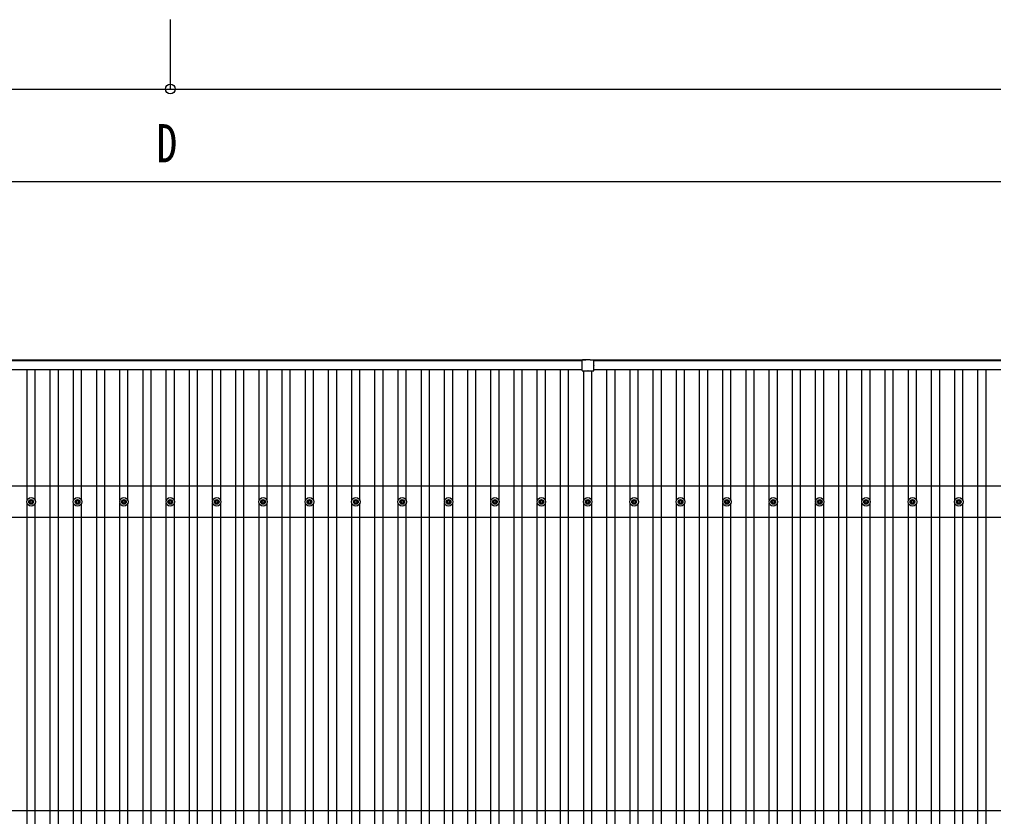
# Model space of a CAD drawing. Units: millimetres, scale not verified. Extents: x -21025 to 21025, y -14850 to 14850.
# Drawn here: x -10949 to -6749, y 3755 to 7193 of the extents above; entities that cross this region are included whole.
import ezdxf
from ezdxf.enums import TextEntityAlignment as Align

# ---------------------------------------------------------------- set-up
doc = ezdxf.new("R2010")
doc.units = ezdxf.units.MM
doc.header["$LTSCALE"] = 60
for name, color, linetype in [('0-5_YKK_13', 4, 'Continuous'), ('0-6_YKK_A1', 4, 'Continuous'), ('0-7_YKK_D', 6, 'Continuous')]:
    doc.layers.add(name, color=color, linetype=linetype)
doc.styles.add('ＭＳ ゴシック', font='')
doc.styles.get('ＭＳ ゴシック').set_extended_font_data('MS Gothic')

msp = doc.modelspace()

# ---------------------------------------------------------------- linework, layer by layer
at = {"layer": '0-5_YKK_13'}
for p, q in [((-8522.4, 5701.92), (-8522.4, 5723.52)), ((-8507.4, 5724.52), (-8521.4, 5724.52)), ((-8507.4, 5726.02), (-8487.4, 5726.02)), ((-8507.4, 5724.52), (-8507.4, 5726.02)), ((-8487.4, 5724.52), (-8487.4, 5726.02)), ((-8487.4, 5724.52), (-8473.4, 5724.52)), ((-8472.4, 5701.92), (-8472.4, 5723.52)), ((-8522.4, 5678.52), (-8522.4, 5701.12)), ((-8521.4, 5677.52), (-8497.8, 5677.52)), ((-8497, 5677.52), (-8473.4, 5677.52)), ((-8472.4, 5678.52), (-8472.4, 5701.12)), ((-10908.4, 5114.09), (-10903.99, 5114.09)), ((-10908.4, 5110.59), (-10903.99, 5110.59)), ((-10900.15, 5122.33), (-10900.15, 5117.92)), ((-10900.15, 5106.75), (-10900.15, 5102.34)), ((-10896.65, 5122.33), (-10896.65, 5117.92)), ((-10896.65, 5106.75), (-10896.65, 5102.34)), ((-10892.82, 5114.09), (-10888.41, 5114.09)), ((-10892.82, 5110.59), (-10888.41, 5110.59)), ((-10708.4, 5114.09), (-10703.99, 5114.09)), ((-10708.4, 5110.59), (-10703.99, 5110.59)), ((-10700.15, 5122.33), (-10700.15, 5117.92)), ((-10700.15, 5106.75), (-10700.15, 5102.34)), ((-10696.65, 5122.33), (-10696.65, 5117.92)), ((-10696.65, 5106.75), (-10696.65, 5102.34)), ((-10692.82, 5114.09), (-10688.41, 5114.09)), ((-10692.82, 5110.59), (-10688.41, 5110.59)), ((-10508.4, 5114.09), (-10503.99, 5114.09)), ((-10508.4, 5110.59), (-10503.99, 5110.59)), ((-10500.15, 5122.33), (-10500.15, 5117.92)), ((-10500.15, 5106.75), (-10500.15, 5102.34)), ((-10496.65, 5122.33), (-10496.65, 5117.92)), ((-10496.65, 5106.75), (-10496.65, 5102.34)), ((-10492.82, 5114.09), (-10488.41, 5114.09)), ((-10492.82, 5110.59), (-10488.41, 5110.59)), ((-10308.4, 5114.09), (-10303.99, 5114.09)), ((-10308.4, 5110.59), (-10303.99, 5110.59)), ((-10300.15, 5122.33), (-10300.15, 5117.92)), ((-10300.15, 5106.75), (-10300.15, 5102.34)), ((-10296.65, 5122.33), (-10296.65, 5117.92)), ((-10296.65, 5106.75), (-10296.65, 5102.34)), ((-10292.82, 5114.09), (-10288.41, 5114.09)), ((-10292.82, 5110.59), (-10288.41, 5110.59)), ((-10108.4, 5114.09), (-10103.99, 5114.09)), ((-10108.4, 5110.59), (-10103.99, 5110.59)), ((-10100.15, 5122.33), (-10100.15, 5117.92)), ((-10100.15, 5106.75), (-10100.15, 5102.34)), ((-10096.65, 5122.33), (-10096.65, 5117.92)), ((-10096.65, 5106.75), (-10096.65, 5102.34)), ((-10092.82, 5114.09), (-10088.41, 5114.09)), ((-10092.82, 5110.59), (-10088.41, 5110.59)), ((-9908.4, 5114.09), (-9903.99, 5114.09)), ((-9908.4, 5110.59), (-9903.99, 5110.59)), ((-9900.15, 5122.33), (-9900.15, 5117.92)), ((-9900.15, 5106.75), (-9900.15, 5102.34)), ((-9896.65, 5122.33), (-9896.65, 5117.92)), ((-9896.65, 5106.75), (-9896.65, 5102.34)), ((-9892.82, 5114.09), (-9888.41, 5114.09)), ((-9892.82, 5110.59), (-9888.41, 5110.59)), ((-9708.4, 5114.09), (-9703.99, 5114.09)), ((-9708.4, 5110.59), (-9703.99, 5110.59)), ((-9700.15, 5122.33), (-9700.15, 5117.92)), ((-9700.15, 5106.75), (-9700.15, 5102.34)), ((-9696.65, 5122.33), (-9696.65, 5117.92)), ((-9696.65, 5106.75), (-9696.65, 5102.34)), ((-9692.82, 5114.09), (-9688.41, 5114.09)), ((-9692.82, 5110.59), (-9688.41, 5110.59)), ((-9508.4, 5114.09), (-9503.99, 5114.09)), ((-9508.4, 5110.59), (-9503.99, 5110.59)), ((-9500.15, 5122.33), (-9500.15, 5117.92)), ((-9500.15, 5106.75), (-9500.15, 5102.34)), ((-9496.65, 5122.33), (-9496.65, 5117.92)), ((-9496.65, 5106.75), (-9496.65, 5102.34)), ((-9492.82, 5114.09), (-9488.41, 5114.09)), ((-9492.82, 5110.59), (-9488.41, 5110.59)), ((-9308.4, 5114.09), (-9303.99, 5114.09)), ((-9308.4, 5110.59), (-9303.99, 5110.59)), ((-9300.15, 5122.33), (-9300.15, 5117.92)), ((-9300.15, 5106.75), (-9300.15, 5102.34)), ((-9296.65, 5122.33), (-9296.65, 5117.92)), ((-9296.65, 5106.75), (-9296.65, 5102.34)), ((-9292.82, 5114.09), (-9288.41, 5114.09)), ((-9292.82, 5110.59), (-9288.41, 5110.59)), ((-9108.4, 5114.09), (-9103.99, 5114.09)), ((-9108.4, 5110.59), (-9103.99, 5110.59)), ((-9100.15, 5122.33), (-9100.15, 5117.92)), ((-9100.15, 5106.75), (-9100.15, 5102.34)), ((-9096.65, 5122.33), (-9096.65, 5117.92)), ((-9096.65, 5106.75), (-9096.65, 5102.34)), ((-9092.82, 5114.09), (-9088.41, 5114.09)), ((-9092.82, 5110.59), (-9088.41, 5110.59)), ((-8908.4, 5114.09), (-8903.99, 5114.09)), ((-8908.4, 5110.59), (-8903.99, 5110.59)), ((-8900.15, 5122.33), (-8900.15, 5117.92)), ((-8900.15, 5106.75), (-8900.15, 5102.34)), ((-8896.65, 5122.33), (-8896.65, 5117.92)), ((-8896.65, 5106.75), (-8896.65, 5102.34)), ((-8892.82, 5114.09), (-8888.41, 5114.09)), ((-8892.82, 5110.59), (-8888.41, 5110.59)), ((-8708.4, 5114.09), (-8703.99, 5114.09)), ((-8708.4, 5110.59), (-8703.99, 5110.59)), ((-8700.15, 5122.33), (-8700.15, 5117.92)), ((-8700.15, 5106.75), (-8700.15, 5102.34)), ((-8696.65, 5122.33), (-8696.65, 5117.92)), ((-8696.65, 5106.75), (-8696.65, 5102.34)), ((-8692.82, 5114.09), (-8688.41, 5114.09)), ((-8692.82, 5110.59), (-8688.41, 5110.59)), ((-8508.4, 5114.09), (-8503.99, 5114.09)), ((-8508.4, 5110.59), (-8503.99, 5110.59)), ((-8500.15, 5122.33), (-8500.15, 5117.92)), ((-8500.15, 5106.75), (-8500.15, 5102.34)), ((-8496.65, 5122.33), (-8496.65, 5117.92)), ((-8496.65, 5106.75), (-8496.65, 5102.34)), ((-8492.82, 5114.09), (-8488.41, 5114.09)), ((-8492.82, 5110.59), (-8488.41, 5110.59)), ((-8308.4, 5114.09), (-8303.99, 5114.09)), ((-8308.4, 5110.59), (-8303.99, 5110.59)), ((-8300.15, 5122.33), (-8300.15, 5117.92)), ((-8300.15, 5106.75), (-8300.15, 5102.34)), ((-8296.65, 5122.33), (-8296.65, 5117.92)), ((-8296.65, 5106.75), (-8296.65, 5102.34)), ((-8292.82, 5114.09), (-8288.41, 5114.09)), ((-8292.82, 5110.59), (-8288.41, 5110.59)), ((-8108.4, 5114.09), (-8103.99, 5114.09)), ((-8108.4, 5110.59), (-8103.99, 5110.59)), ((-8100.15, 5122.33), (-8100.15, 5117.92)), ((-8100.15, 5106.75), (-8100.15, 5102.34)), ((-8096.65, 5122.33), (-8096.65, 5117.92)), ((-8096.65, 5106.75), (-8096.65, 5102.34)), ((-8092.82, 5114.09), (-8088.41, 5114.09)), ((-8092.82, 5110.59), (-8088.41, 5110.59)), ((-7908.4, 5114.09), (-7903.99, 5114.09)), ((-7908.4, 5110.59), (-7903.99, 5110.59)), ((-7900.15, 5122.33), (-7900.15, 5117.92)), ((-7900.15, 5106.75), (-7900.15, 5102.34)), ((-7896.65, 5122.33), (-7896.65, 5117.92)), ((-7896.65, 5106.75), (-7896.65, 5102.34)), ((-7892.82, 5114.09), (-7888.41, 5114.09)), ((-7892.82, 5110.59), (-7888.41, 5110.59)), ((-7708.4, 5114.09), (-7703.99, 5114.09)), ((-7708.4, 5110.59), (-7703.99, 5110.59)), ((-7700.15, 5122.33), (-7700.15, 5117.92)), ((-7700.15, 5106.75), (-7700.15, 5102.34)), ((-7696.65, 5122.33), (-7696.65, 5117.92)), ((-7696.65, 5106.75), (-7696.65, 5102.34)), ((-7692.82, 5114.09), (-7688.41, 5114.09)), ((-7692.82, 5110.59), (-7688.41, 5110.59)), ((-7508.4, 5114.09), (-7503.99, 5114.09)), ((-7508.4, 5110.59), (-7503.99, 5110.59)), ((-7500.15, 5122.33), (-7500.15, 5117.92)), ((-7500.15, 5106.75), (-7500.15, 5102.34)), ((-7496.65, 5122.33), (-7496.65, 5117.92)), ((-7496.65, 5106.75), (-7496.65, 5102.34)), ((-7492.82, 5114.09), (-7488.41, 5114.09)), ((-7492.82, 5110.59), (-7488.41, 5110.59)), ((-7308.4, 5114.09), (-7303.99, 5114.09)), ((-7308.4, 5110.59), (-7303.99, 5110.59)), ((-7300.15, 5122.33), (-7300.15, 5117.92)), ((-7300.15, 5106.75), (-7300.15, 5102.34)), ((-7296.65, 5122.33), (-7296.65, 5117.92)), ((-7296.65, 5106.75), (-7296.65, 5102.34)), ((-7292.82, 5114.09), (-7288.41, 5114.09)), ((-7292.82, 5110.59), (-7288.41, 5110.59)), ((-7108.4, 5114.09), (-7103.99, 5114.09)), ((-7108.4, 5110.59), (-7103.99, 5110.59)), ((-7100.15, 5122.33), (-7100.15, 5117.92)), ((-7100.15, 5106.75), (-7100.15, 5102.34)), ((-7096.65, 5122.33), (-7096.65, 5117.92)), ((-7096.65, 5106.75), (-7096.65, 5102.34)), ((-7092.82, 5114.09), (-7088.41, 5114.09)), ((-7092.82, 5110.59), (-7088.41, 5110.59)), ((-6908.4, 5114.09), (-6903.99, 5114.09)), ((-6908.4, 5110.59), (-6903.99, 5110.59)), ((-6900.15, 5122.33), (-6900.15, 5117.92)), ((-6900.15, 5106.75), (-6900.15, 5102.34)), ((-6896.65, 5122.33), (-6896.65, 5117.92)), ((-6896.65, 5106.75), (-6896.65, 5102.34)), ((-6892.82, 5114.09), (-6888.41, 5114.09)), ((-6892.82, 5110.59), (-6888.41, 5110.59))]:
    msp.add_line(p, q, dxfattribs=at)
for centre, radius in [((-10898.4, 5112.34), 18.25), ((-10698.4, 5112.34), 18.25), ((-10498.4, 5112.34), 18.25), ((-10298.4, 5112.34), 18.25), ((-10098.4, 5112.34), 18.25), ((-9898.4, 5112.34), 18.25), ((-9698.4, 5112.34), 18.25), ((-9498.4, 5112.34), 18.25), ((-9298.4, 5112.34), 18.25), ((-9098.4, 5112.34), 18.25), ((-8898.4, 5112.34), 18.25), ((-8698.4, 5112.34), 18.25), ((-8498.4, 5112.34), 18.25), ((-8298.4, 5112.34), 18.25), ((-8098.4, 5112.34), 18.25), ((-7898.4, 5112.34), 18.25), ((-7698.4, 5112.34), 18.25), ((-7498.4, 5112.34), 18.25), ((-7298.4, 5112.34), 18.25), ((-7098.4, 5112.34), 18.25), ((-6898.4, 5112.34), 18.25), ((-10898.4, 5112.34), 10.15), ((-10898.4, 5112.34), 5.85), ((-10898.4, 5112.34), 5.25), ((-10698.4, 5112.34), 10.15), ((-10698.4, 5112.34), 5.85), ((-10698.4, 5112.34), 5.25), ((-10498.4, 5112.34), 10.15), ((-10498.4, 5112.34), 5.85), ((-10498.4, 5112.34), 5.25), ((-10298.4, 5112.34), 10.15), ((-10298.4, 5112.34), 5.85), ((-10298.4, 5112.34), 5.25), ((-10098.4, 5112.34), 10.15), ((-10098.4, 5112.34), 5.85), ((-10098.4, 5112.34), 5.25), ((-9898.4, 5112.34), 10.15), ((-9898.4, 5112.34), 5.85), ((-9898.4, 5112.34), 5.25), ((-9698.4, 5112.34), 10.15), ((-9698.4, 5112.34), 5.85), ((-9698.4, 5112.34), 5.25), ((-9498.4, 5112.34), 10.15), ((-9498.4, 5112.34), 5.85), ((-9498.4, 5112.34), 5.25), ((-9298.4, 5112.34), 10.15), ((-9298.4, 5112.34), 5.85), ((-9298.4, 5112.34), 5.25), ((-9098.4, 5112.34), 10.15), ((-9098.4, 5112.34), 5.85), ((-9098.4, 5112.34), 5.25), ((-8898.4, 5112.34), 10.15), ((-8898.4, 5112.34), 5.85), ((-8898.4, 5112.34), 5.25), ((-8698.4, 5112.34), 10.15), ((-8698.4, 5112.34), 5.85), ((-8698.4, 5112.34), 5.25), ((-8498.4, 5112.34), 10.15), ((-8498.4, 5112.34), 5.85), ((-8498.4, 5112.34), 5.25), ((-8298.4, 5112.34), 10.15), ((-8298.4, 5112.34), 5.85), ((-8298.4, 5112.34), 5.25), ((-8098.4, 5112.34), 10.15), ((-8098.4, 5112.34), 5.85), ((-8098.4, 5112.34), 5.25), ((-7898.4, 5112.34), 10.15), ((-7898.4, 5112.34), 5.85), ((-7898.4, 5112.34), 5.25), ((-7698.4, 5112.34), 10.15), ((-7698.4, 5112.34), 5.85), ((-7698.4, 5112.34), 5.25), ((-7498.4, 5112.34), 10.15), ((-7498.4, 5112.34), 5.85), ((-7498.4, 5112.34), 5.25), ((-7298.4, 5112.34), 10.15), ((-7298.4, 5112.34), 5.85), ((-7298.4, 5112.34), 5.25), ((-7098.4, 5112.34), 10.15), ((-7098.4, 5112.34), 5.85), ((-7098.4, 5112.34), 5.25), ((-6898.4, 5112.34), 10.15), ((-6898.4, 5112.34), 5.85), ((-6898.4, 5112.34), 5.25)]:
    msp.add_circle(centre, radius, dxfattribs=at)
for centre, radius, start, end in [((-8521.4, 5723.52), 1, 90, 179.99999), ((-8473.4, 5723.52), 1, 0, 90), ((-8522.7, 5701.52), 0.5, 306.8699, 53.1301), ((-8521.4, 5678.52), 1, 179.99999, 270), ((-8497.4, 5677.22), 0.5, 36.8699, 143.1301), ((-8473.4, 5678.52), 1, 270, 0), ((-8472.1, 5701.52), 0.5, 126.8699, 233.1301)]:
    msp.add_arc(centre, radius, start, end, dxfattribs=at)
at = {"layer": '0-6_YKK_A1'}
for p, q in [((-12088.4, 5725.52), (-8507.4, 5725.52)), ((-8522.4, 5720.73), (-12073.4, 5720.73)), ((-8487.4, 5725.52), (-2480.1, 5725.52)), ((-2480.1, 5720.73), (-8472.4, 5720.73)), ((-12073.4, 5682.73), (-8522.4, 5682.73)), ((-10915.9, 5117.52), (-10915.9, 5682.73)), ((-10880.9, 5117.51), (-10880.9, 5682.73)), ((-10815.9, 341.72), (-10815.9, 5682.73)), ((-10780.9, 341.72), (-10780.9, 5682.73)), ((-10715.9, 5117.52), (-10715.9, 5682.73)), ((-10680.9, 5117.51), (-10680.9, 5682.73)), ((-10615.9, 341.72), (-10615.9, 5682.73)), ((-10580.9, 341.72), (-10580.9, 5682.73)), ((-10515.9, 5117.52), (-10515.9, 5682.73)), ((-10480.9, 5117.51), (-10480.9, 5682.73)), ((-10415.9, 341.72), (-10415.9, 5682.73)), ((-10380.9, 341.72), (-10380.9, 5682.73)), ((-10315.9, 5117.52), (-10315.9, 5682.73)), ((-10280.9, 5117.51), (-10280.9, 5682.73)), ((-10215.9, 341.72), (-10215.9, 5682.73)), ((-10180.9, 341.72), (-10180.9, 5682.73)), ((-10115.9, 5117.52), (-10115.9, 5682.73)), ((-10080.9, 5117.51), (-10080.9, 5682.73)), ((-10015.9, 341.72), (-10015.9, 5682.73)), ((-9980.9, 341.72), (-9980.9, 5682.73)), ((-9915.9, 5117.52), (-9915.9, 5682.73)), ((-9880.9, 5117.51), (-9880.9, 5682.73)), ((-9815.9, 341.72), (-9815.9, 5682.73)), ((-9780.9, 341.72), (-9780.9, 5682.73)), ((-9715.9, 5117.52), (-9715.9, 5682.73)), ((-9680.9, 5117.51), (-9680.9, 5682.73)), ((-9615.9, 341.72), (-9615.9, 5682.73)), ((-9580.9, 341.72), (-9580.9, 5682.73)), ((-9515.9, 5117.52), (-9515.9, 5682.73)), ((-9480.9, 5117.51), (-9480.9, 5682.73)), ((-9415.9, 341.72), (-9415.9, 5682.73)), ((-9380.9, 341.72), (-9380.9, 5682.73)), ((-9315.9, 5117.52), (-9315.9, 5682.73)), ((-9280.9, 5117.51), (-9280.9, 5682.73)), ((-9215.9, 341.72), (-9215.9, 5682.73)), ((-9180.9, 341.72), (-9180.9, 5682.73)), ((-9115.9, 5117.52), (-9115.9, 5682.73)), ((-9080.9, 5117.51), (-9080.9, 5682.73)), ((-9015.9, 341.72), (-9015.9, 5682.73)), ((-8980.9, 341.72), (-8980.9, 5682.73)), ((-8915.9, 5117.52), (-8915.9, 5682.73)), ((-8880.9, 5117.51), (-8880.9, 5682.73)), ((-8815.9, 341.72), (-8815.9, 5682.73)), ((-8780.9, 341.72), (-8780.9, 5682.73)), ((-8715.9, 5117.52), (-8715.9, 5682.73)), ((-8680.9, 5117.51), (-8680.9, 5682.73)), ((-8615.9, 341.72), (-8615.9, 5682.73)), ((-8580.9, 341.72), (-8580.9, 5682.73)), ((-8515.9, 5117.52), (-8515.9, 5677.52)), ((-8480.9, 5117.51), (-8480.9, 5677.52)), ((-8472.4, 5682.73), (-2475.4, 5682.73)), ((-8415.9, 341.72), (-8415.9, 5682.73)), ((-8380.9, 341.72), (-8380.9, 5682.73)), ((-8315.9, 5117.52), (-8315.9, 5682.73)), ((-8280.9, 5117.51), (-8280.9, 5682.73)), ((-8215.9, 341.72), (-8215.9, 5682.73)), ((-8180.9, 341.72), (-8180.9, 5682.73)), ((-8115.9, 5117.52), (-8115.9, 5682.73)), ((-8080.9, 5117.51), (-8080.9, 5682.73)), ((-8015.9, 341.72), (-8015.9, 5682.73)), ((-7980.9, 341.72), (-7980.9, 5682.73)), ((-7915.9, 5117.52), (-7915.9, 5682.73)), ((-7880.9, 5117.51), (-7880.9, 5682.73)), ((-7815.9, 341.72), (-7815.9, 5682.73)), ((-7780.9, 341.72), (-7780.9, 5682.73)), ((-7715.9, 5117.52), (-7715.9, 5682.73)), ((-7680.9, 5117.51), (-7680.9, 5682.73)), ((-7615.9, 341.72), (-7615.9, 5682.73)), ((-7580.9, 341.72), (-7580.9, 5682.73)), ((-7515.9, 5117.52), (-7515.9, 5682.73)), ((-7480.9, 5117.51), (-7480.9, 5682.73)), ((-7415.9, 341.72), (-7415.9, 5682.73)), ((-7380.9, 341.72), (-7380.9, 5682.73)), ((-7315.9, 5117.52), (-7315.9, 5682.73)), ((-7280.9, 5117.51), (-7280.9, 5682.73)), ((-7215.9, 341.72), (-7215.9, 5682.73)), ((-7180.9, 341.72), (-7180.9, 5682.73)), ((-7115.9, 5117.52), (-7115.9, 5682.73)), ((-7080.9, 5117.51), (-7080.9, 5682.73)), ((-7015.9, 341.72), (-7015.9, 5682.73)), ((-6980.9, 341.72), (-6980.9, 5682.73)), ((-6915.9, 5117.52), (-6915.9, 5682.73)), ((-6880.9, 5117.51), (-6880.9, 5682.73)), ((-6815.9, 341.72), (-6815.9, 5682.73)), ((-6780.9, 341.72), (-6780.9, 5682.73)), ((-2498.4, 5179.34), (-18098.4, 5179.34)), ((-10915.9, 3717.52), (-10915.9, 5107.15)), ((-10880.9, 3717.51), (-10880.9, 5107.17)), ((-10715.9, 3717.52), (-10715.9, 5107.15)), ((-10680.9, 3717.51), (-10680.9, 5107.17)), ((-10515.9, 3717.52), (-10515.9, 5107.15)), ((-10480.9, 3717.51), (-10480.9, 5107.17)), ((-10315.9, 3717.52), (-10315.9, 5107.15)), ((-10280.9, 3717.51), (-10280.9, 5107.17)), ((-10115.9, 3717.52), (-10115.9, 5107.15)), ((-10080.9, 3717.51), (-10080.9, 5107.17)), ((-9915.9, 3717.52), (-9915.9, 5107.15)), ((-9880.9, 3717.51), (-9880.9, 5107.17)), ((-9715.9, 3717.52), (-9715.9, 5107.15)), ((-9680.9, 3717.51), (-9680.9, 5107.17)), ((-9515.9, 3717.52), (-9515.9, 5107.15)), ((-9480.9, 3717.51), (-9480.9, 5107.17)), ((-9315.9, 3717.52), (-9315.9, 5107.15)), ((-9280.9, 3717.51), (-9280.9, 5107.17)), ((-9115.9, 3717.52), (-9115.9, 5107.15)), ((-9080.9, 3717.51), (-9080.9, 5107.17)), ((-8915.9, 3717.52), (-8915.9, 5107.15)), ((-8880.9, 3717.51), (-8880.9, 5107.17)), ((-8715.9, 3717.52), (-8715.9, 5107.15)), ((-8680.9, 3717.51), (-8680.9, 5107.17)), ((-8515.9, 3717.52), (-8515.9, 5107.15)), ((-8480.9, 3717.51), (-8480.9, 5107.17)), ((-8315.9, 3717.52), (-8315.9, 5107.15)), ((-8280.9, 3717.51), (-8280.9, 5107.17)), ((-8115.9, 3717.52), (-8115.9, 5107.15)), ((-8080.9, 3717.51), (-8080.9, 5107.17)), ((-7915.9, 3717.52), (-7915.9, 5107.15)), ((-7880.9, 3717.51), (-7880.9, 5107.17)), ((-7715.9, 3717.52), (-7715.9, 5107.15)), ((-7680.9, 3717.51), (-7680.9, 5107.17)), ((-7515.9, 3717.52), (-7515.9, 5107.15)), ((-7480.9, 3717.51), (-7480.9, 5107.17)), ((-7315.9, 3717.52), (-7315.9, 5107.15)), ((-7280.9, 3717.51), (-7280.9, 5107.17)), ((-7115.9, 3717.52), (-7115.9, 5107.15)), ((-7080.9, 3717.51), (-7080.9, 5107.17)), ((-6915.9, 3717.52), (-6915.9, 5107.15)), ((-6880.9, 3717.51), (-6880.9, 5107.17)), ((-2498.4, 5045.34), (-18098.4, 5045.34)), ((-2498.4, 3779.34), (-18098.4, 3779.34))]:
    msp.add_line(p, q, dxfattribs=at)
at = {"layer": '0-7_YKK_D'}
for p, q in [((-10298.4, 7193.22), (-10298.4, 6892.22)), ((-10298.4, 7193.22), (-10298.4, 6892.22)), ((-18034.9, 6893.22), (-10298.4, 6893.22)), ((-10298.4, 6893.22), (-2561.9, 6893.22)), ((-2713.4, 6493.22), (-17883.4, 6493.22))]:
    msp.add_line(p, q, dxfattribs=at)
msp.add_circle((-10298.4, 6893.22), 21.25, dxfattribs=at)
msp.add_circle((-10298.4, 6893.22), 21.25, dxfattribs=at)

# ---------------------------------------------------------------- texts
at = {"layer": '0-7_YKK_D', "style": 'ＭＳ ゴシック', "width": 0.8}
msp.add_text('D', height=165, dxfattribs=at).set_placement((-10358.4, 6527.22), align=Align.BOTTOM_LEFT)

doc.saveas('drawing.dxf')
